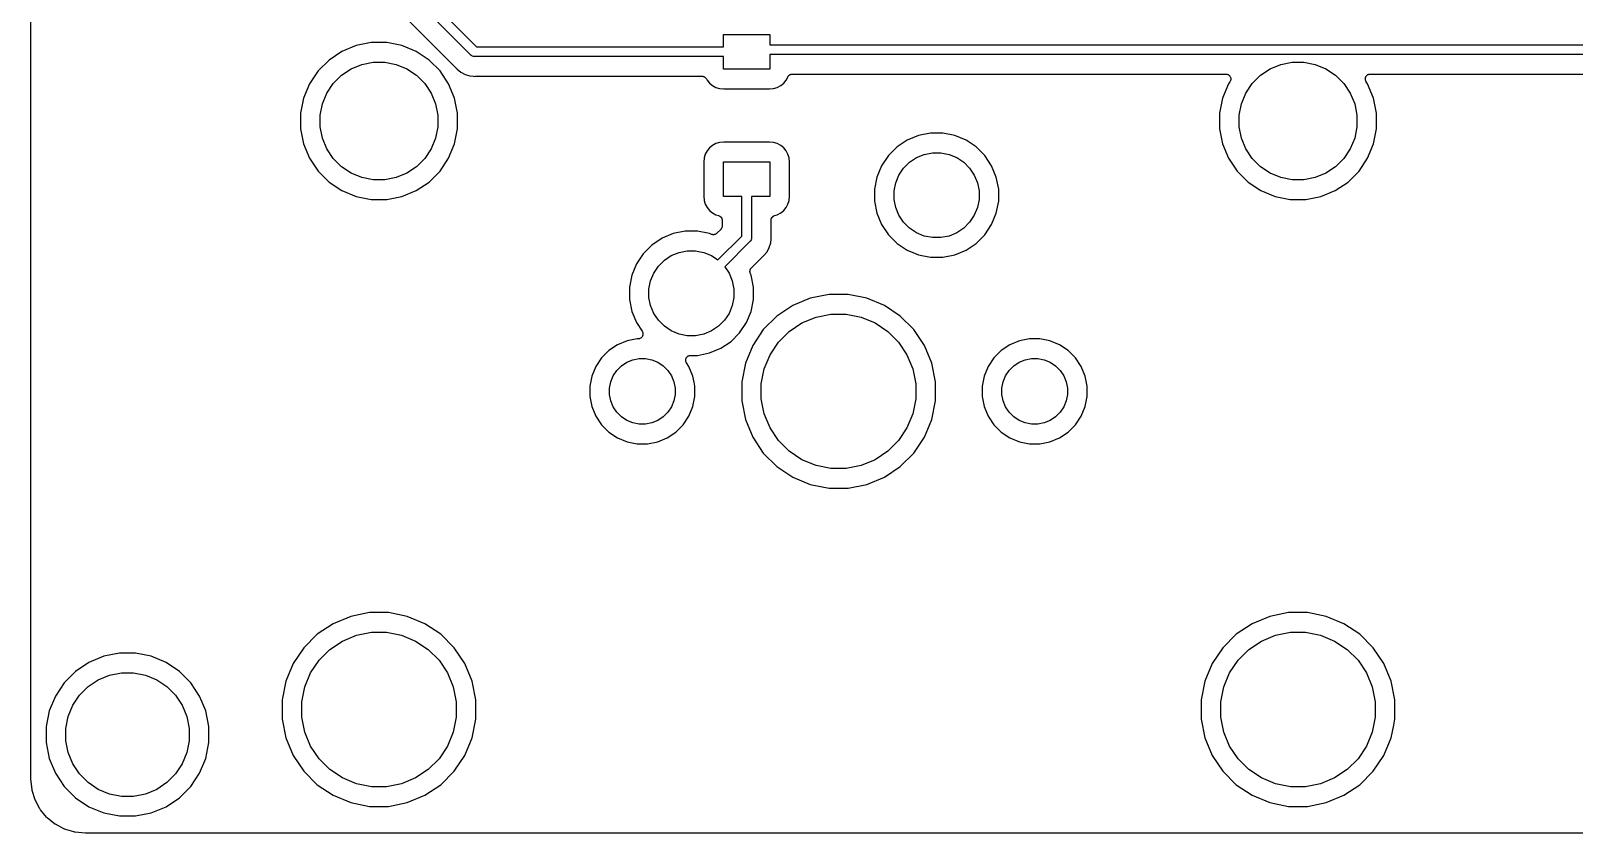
# Model space of a CAD drawing. Extents: x 3.74 to 6.89, y -5.68 to -0.93.
# Drawn here: x 3.744 to 5.318, y -5.685 to -4.867 of the extents above; entities that cross this region are included whole.
import ezdxf

# ---------------------------------------------------------------- set-up
doc = ezdxf.new("R2010")
doc.units = 0
doc.header["$MEASUREMENT"] = 0
doc.layers.add('BLACK', color=7, linetype='CONTINUOUS')

msp = doc.modelspace()

# ---------------------------------------------------------------- linework, layer by layer
at = {"layer": 'BLACK', "linetype": 'CONTINUOUS'}
for p, q in [((4.19305, -4.89135), (3.7696, -4.4679)), ((3.77783, -4.46221), (4.19874, -4.88312)), ((3.74441, -5.62894), (3.74441, -4.48278)), ((3.75633, -4.48291), (4.17804, -4.90462)), ((4.45054, -4.88312), (4.45054, -4.87032)), ((4.45054, -4.87032), (4.49779, -4.87032)), ((4.49779, -4.87032), (4.49779, -4.88091)), ((4.0615, -4.88773), (4.04839, -4.89649)), ((4.07606, -4.8817), (4.0615, -4.88773)), ((4.09153, -4.87862), (4.07606, -4.8817)), ((4.10729, -4.87862), (4.09153, -4.87862)), ((4.12276, -4.8817), (4.10729, -4.87862)), ((4.13732, -4.88773), (4.12276, -4.8817)), ((4.15043, -4.89649), (4.13732, -4.88773)), ((4.19321, -4.89154), (4.19305, -4.89135)), ((4.19339, -4.89169), (4.19321, -4.89154)), ((4.19386, -4.89207), (4.19339, -4.89169)), ((4.19339, -4.89169), (4.19339, -4.89169)), ((4.19396, -4.89215), (4.19386, -4.89207)), ((4.19481, -4.89261), (4.19396, -4.89215)), ((4.19574, -4.89289), (4.19481, -4.89261)), ((4.19646, -4.89296), (4.19574, -4.89289)), ((4.1967, -4.89299), (4.19646, -4.89296)), ((4.19646, -4.89296), (4.19646, -4.89296)), ((4.19694, -4.89296), (4.1967, -4.89299)), ((4.45054, -4.89296), (4.19694, -4.89296)), ((4.19874, -4.88312), (4.45054, -4.88312)), ((4.45054, -4.90576), (4.45054, -4.89296)), ((4.49779, -4.88091), (5.57554, -4.88091)), ((5.57554, -4.89075), (4.49779, -4.89075)), ((4.49779, -4.89075), (4.49779, -4.90576)), ((4.03724, -4.90764), (4.02848, -4.92075)), ((4.04839, -4.89649), (4.03724, -4.90764)), ((4.06114, -4.91203), (4.07097, -4.90546)), ((4.07097, -4.90546), (4.0819, -4.90093)), ((4.0819, -4.90093), (4.0935, -4.89862)), ((4.0935, -4.89862), (4.10532, -4.89862)), ((4.10532, -4.89862), (4.11692, -4.90093)), ((4.11692, -4.90093), (4.12785, -4.90546)), ((4.12785, -4.90546), (4.13768, -4.91203)), ((4.16158, -4.90764), (4.15043, -4.89649)), ((4.17034, -4.92075), (4.16158, -4.90764)), ((4.17804, -4.90462), (4.17809, -4.90467)), ((4.17809, -4.90467), (4.17822, -4.90484)), ((4.17822, -4.90484), (4.17837, -4.90499)), ((4.17837, -4.90499), (4.179, -4.90575)), ((4.179, -4.90575), (4.18279, -4.90886)), ((4.18279, -4.90886), (4.18712, -4.91118)), ((4.49779, -4.90576), (4.45054, -4.90576)), ((4.99814, -4.91203), (5.00798, -4.90546)), ((5.00798, -4.90546), (5.0189, -4.90093)), ((5.0189, -4.90093), (5.0305, -4.89862)), ((5.0305, -4.89862), (5.04233, -4.89862)), ((5.04233, -4.89862), (5.05393, -4.90093)), ((5.05393, -4.90093), (5.06486, -4.90546)), ((5.06486, -4.90546), (5.07469, -4.91203)), ((4.02848, -4.92075), (4.02245, -4.93531)), ((4.0462, -4.93022), (4.05277, -4.92039)), ((4.05277, -4.92039), (4.06114, -4.91203)), ((4.13768, -4.91203), (4.14605, -4.92039)), ((4.14605, -4.92039), (4.15262, -4.93022)), ((4.17637, -4.93531), (4.17034, -4.92075)), ((4.18712, -4.91118), (4.19182, -4.9126)), ((4.19182, -4.9126), (4.19572, -4.91299)), ((4.19572, -4.91299), (4.19572, -4.91299)), ((4.19572, -4.91299), (4.1967, -4.91308)), ((4.1967, -4.91308), (4.19768, -4.91299)), ((4.19768, -4.91299), (4.19775, -4.91298)), ((4.19775, -4.91298), (4.19796, -4.91298)), ((4.19796, -4.91298), (4.19817, -4.91296)), ((4.19817, -4.91296), (4.42872, -4.91296)), ((4.42872, -4.91296), (4.42879, -4.91296)), ((4.42879, -4.91296), (4.42901, -4.91299)), ((4.42901, -4.91299), (4.42923, -4.91299)), ((4.42923, -4.91299), (4.42949, -4.91304)), ((4.42949, -4.91304), (4.42976, -4.91307)), ((4.42976, -4.91307), (4.42997, -4.91314)), ((4.42997, -4.91314), (4.43019, -4.91318)), ((4.43019, -4.91318), (4.43043, -4.91329)), ((4.43043, -4.91329), (4.43069, -4.91337)), ((4.43069, -4.91337), (4.43088, -4.91347)), ((4.43088, -4.91347), (4.43109, -4.91356)), ((4.43109, -4.91356), (4.43131, -4.91371)), ((4.43131, -4.91371), (4.43154, -4.91384)), ((4.43154, -4.91384), (4.43171, -4.91398)), ((4.43171, -4.91398), (4.4319, -4.9141)), ((4.4319, -4.9141), (4.43209, -4.91429)), ((4.43209, -4.91429), (4.43229, -4.91446)), ((4.43229, -4.91446), (4.43243, -4.91464)), ((4.43243, -4.91464), (4.43259, -4.91479)), ((4.43259, -4.91479), (4.43273, -4.91502)), ((4.43273, -4.91502), (4.4329, -4.91522)), ((4.4329, -4.91522), (4.433, -4.91542)), ((4.433, -4.91542), (4.43313, -4.91561)), ((4.43313, -4.91561), (4.43383, -4.91692)), ((4.43383, -4.91692), (4.43633, -4.91997)), ((4.43633, -4.91997), (4.43938, -4.92247)), ((4.43938, -4.92247), (4.44285, -4.92432)), ((4.44285, -4.92432), (4.44662, -4.92547)), ((4.50171, -4.92547), (4.50548, -4.92432)), ((4.50548, -4.92432), (4.50895, -4.92247)), ((4.50895, -4.92247), (4.512, -4.91997)), ((4.512, -4.91997), (4.5145, -4.91692)), ((4.5145, -4.91692), (4.51638, -4.91339)), ((4.51638, -4.91339), (4.51642, -4.91333)), ((4.51642, -4.91333), (4.51654, -4.91315)), ((4.51654, -4.91315), (4.51665, -4.91295)), ((4.51665, -4.91295), (4.51682, -4.91275)), ((4.51682, -4.91275), (4.51697, -4.91253)), ((4.51697, -4.91253), (4.51713, -4.91237)), ((4.51713, -4.91237), (4.51727, -4.9122)), ((4.51727, -4.9122), (4.51748, -4.91203)), ((4.51748, -4.91203), (4.51767, -4.91184)), ((4.51767, -4.91184), (4.51785, -4.91172)), ((4.51785, -4.91172), (4.51803, -4.91158)), ((4.51803, -4.91158), (4.51826, -4.91146)), ((4.51826, -4.91146), (4.51849, -4.91131)), ((4.51849, -4.91131), (4.51869, -4.91123)), ((4.51869, -4.91123), (4.51889, -4.91113)), ((4.51889, -4.91113), (4.51914, -4.91105)), ((4.51914, -4.91105), (4.51939, -4.91095)), ((4.51939, -4.91095), (4.51961, -4.91091)), ((4.51961, -4.91091), (4.51982, -4.91084)), ((4.51982, -4.91084), (4.52009, -4.91082)), ((4.52009, -4.91082), (4.52035, -4.91077)), ((4.52035, -4.91077), (4.52057, -4.91077)), ((4.52057, -4.91077), (4.52079, -4.91075)), ((4.52079, -4.91075), (4.96282, -4.91075)), ((4.96549, -4.92075), (4.95945, -4.93531)), ((4.96282, -4.91075), (4.96286, -4.91075)), ((4.96286, -4.91075), (4.96286, -4.91075)), ((4.96286, -4.91075), (4.96286, -4.91075)), ((4.96286, -4.91075), (4.96288, -4.91075)), ((4.96288, -4.91075), (4.96336, -4.9108)), ((4.96336, -4.9108), (4.96383, -4.91085)), ((4.96383, -4.91085), (4.96384, -4.91086)), ((4.96384, -4.91086), (4.96385, -4.91086)), ((4.96385, -4.91086), (4.96431, -4.911)), ((4.96431, -4.911), (4.96476, -4.91114)), ((4.96476, -4.91114), (4.96477, -4.91115)), ((4.96477, -4.91115), (4.96478, -4.91115)), ((4.96478, -4.91115), (4.9652, -4.91138)), ((4.9652, -4.91138), (4.96562, -4.91161)), ((4.96697, -4.91853), (4.96549, -4.92075)), ((4.96562, -4.91161), (4.96563, -4.91162)), ((4.96563, -4.91162), (4.96564, -4.91162)), ((4.96564, -4.91162), (4.966, -4.91193)), ((4.966, -4.91193), (4.96637, -4.91223)), ((4.96637, -4.91223), (4.96638, -4.91224)), ((4.96638, -4.91224), (4.96639, -4.91225)), ((4.96639, -4.91225), (4.96668, -4.91262)), ((4.96668, -4.91262), (4.96699, -4.91299)), ((4.9672, -4.9181), (4.96697, -4.91853)), ((4.96699, -4.91299), (4.96699, -4.913)), ((4.96699, -4.913), (4.967, -4.91301)), ((4.967, -4.91301), (4.96722, -4.91343)), ((4.96742, -4.91769), (4.9672, -4.9181)), ((4.96722, -4.91343), (4.96744, -4.91385)), ((4.96743, -4.91768), (4.96742, -4.91769)), ((4.96757, -4.91721), (4.96743, -4.91767)), ((4.96743, -4.91767), (4.96743, -4.91768)), ((4.96744, -4.91385), (4.96745, -4.91387)), ((4.96745, -4.91387), (4.96745, -4.91387)), ((4.96745, -4.91387), (4.96758, -4.91432)), ((4.96771, -4.91675), (4.96757, -4.91721)), ((4.96758, -4.91432), (4.96772, -4.91479)), ((4.96772, -4.91673), (4.96771, -4.91674)), ((4.96771, -4.91674), (4.96771, -4.91675)), ((4.96772, -4.91479), (4.96772, -4.9148)), ((4.96772, -4.9148), (4.96773, -4.91481)), ((4.96777, -4.91626), (4.96772, -4.91673)), ((4.96773, -4.91481), (4.96777, -4.91528)), ((4.96777, -4.91528), (4.96782, -4.91576)), ((4.96782, -4.91578), (4.96777, -4.91626)), ((4.96782, -4.91576), (4.96781, -4.91577)), ((4.96781, -4.91577), (4.96782, -4.91578)), ((4.98321, -4.93022), (4.98978, -4.92039)), ((4.98978, -4.92039), (4.99814, -4.91203)), ((5.07469, -4.91203), (5.08305, -4.92039)), ((5.08305, -4.92039), (5.08962, -4.93022)), ((5.10502, -4.91569), (5.10507, -4.91521)), ((5.10502, -4.9157), (5.10502, -4.91569)), ((5.10502, -4.91571), (5.10502, -4.9157)), ((5.10506, -4.91619), (5.10502, -4.91571)), ((5.1051, -4.91666), (5.10506, -4.91619)), ((5.10507, -4.91521), (5.10512, -4.91474)), ((5.10511, -4.91667), (5.1051, -4.91666)), ((5.10511, -4.91668), (5.10511, -4.91667)), ((5.10524, -4.91714), (5.10511, -4.91668)), ((5.10512, -4.91473), (5.10513, -4.91472)), ((5.10512, -4.91474), (5.10512, -4.91473)), ((5.10513, -4.91472), (5.10527, -4.91427)), ((5.10538, -4.9176), (5.10524, -4.91714)), ((5.10527, -4.91427), (5.10541, -4.91381)), ((5.10538, -4.91761), (5.10538, -4.9176)), ((5.10538, -4.91762), (5.10538, -4.91761)), ((5.1056, -4.91804), (5.10538, -4.91762)), ((5.10541, -4.91381), (5.10542, -4.9138)), ((5.10542, -4.91379), (5.10565, -4.91337)), ((5.10542, -4.9138), (5.10542, -4.91379)), ((5.10582, -4.91847), (5.1056, -4.91804)), ((5.10565, -4.91337), (5.10587, -4.91295)), ((5.10584, -4.91848), (5.10582, -4.91847)), ((5.10584, -4.91849), (5.10584, -4.91848)), ((5.10586, -4.91853), (5.10584, -4.91849)), ((5.10584, -4.91849), (5.10584, -4.91849)), ((5.10735, -4.92075), (5.10586, -4.91853)), ((5.10587, -4.91295), (5.10588, -4.91294)), ((5.10588, -4.91294), (5.10589, -4.91293)), ((5.10589, -4.91293), (5.10619, -4.91257)), ((5.10619, -4.91257), (5.1065, -4.9122)), ((5.1065, -4.91219), (5.10651, -4.91218)), ((5.1065, -4.9122), (5.1065, -4.91219)), ((5.10651, -4.91218), (5.10688, -4.91189)), ((5.10688, -4.91189), (5.10725, -4.91158)), ((5.10725, -4.91158), (5.10726, -4.91158)), ((5.10726, -4.91158), (5.10727, -4.91157)), ((5.10727, -4.91157), (5.1077, -4.91135)), ((5.11338, -4.93531), (5.10735, -4.92075)), ((5.1077, -4.91135), (5.10811, -4.91113)), ((5.10811, -4.91113), (5.10812, -4.91112)), ((5.10812, -4.91112), (5.10813, -4.91112)), ((5.10813, -4.91112), (5.1086, -4.91098)), ((5.1086, -4.91098), (5.10905, -4.91084)), ((5.10905, -4.91084), (5.10906, -4.91084)), ((5.10906, -4.91084), (5.10907, -4.91084)), ((5.10907, -4.91084), (5.10955, -4.91079)), ((5.10955, -4.91079), (5.11002, -4.91075)), ((5.11002, -4.91075), (5.55253, -4.91075)), ((4.02245, -4.93531), (4.01937, -4.95078)), ((4.04168, -4.94115), (4.0462, -4.93022)), ((4.15262, -4.93022), (4.15714, -4.94115)), ((4.17945, -4.95078), (4.17637, -4.93531)), ((4.44662, -4.92547), (4.45079, -4.92588)), ((4.45079, -4.92588), (4.49754, -4.92588)), ((4.49754, -4.92588), (4.50171, -4.92547)), ((4.95945, -4.93531), (4.95638, -4.95078)), ((4.97869, -4.94115), (4.98321, -4.93022)), ((5.08962, -4.93022), (5.09415, -4.94115)), ((5.11646, -4.95078), (5.11338, -4.93531)), ((4.01937, -4.95078), (4.01937, -4.96654)), ((4.03937, -4.95275), (4.04168, -4.94115)), ((4.03937, -4.96457), (4.03937, -4.95275)), ((4.15714, -4.94115), (4.15945, -4.95275)), ((4.15945, -4.95275), (4.15945, -4.96457)), ((4.17945, -4.96654), (4.17945, -4.95078)), ((4.95638, -4.95078), (4.95638, -4.96654)), ((4.97638, -4.95275), (4.97869, -4.94115)), ((4.97638, -4.96457), (4.97638, -4.95275)), ((5.09415, -4.94115), (5.09646, -4.95275)), ((5.09646, -4.95275), (5.09646, -4.96457)), ((5.11646, -4.96654), (5.11646, -4.95078)), ((4.01937, -4.96654), (4.02245, -4.98201)), ((4.04168, -4.97617), (4.03937, -4.96457)), ((4.15945, -4.96457), (4.15714, -4.97617)), ((4.17637, -4.98201), (4.17945, -4.96654)), ((4.66168, -4.97094), (4.64945, -4.97338)), ((4.67415, -4.97094), (4.66168, -4.97094)), ((4.68638, -4.97338), (4.67415, -4.97094)), ((4.95638, -4.96654), (4.95945, -4.98201)), ((4.97869, -4.97617), (4.97638, -4.96457)), ((5.09646, -4.96457), (5.09415, -4.97617)), ((5.11338, -4.98201), (5.11646, -4.96654)), ((4.02245, -4.98201), (4.02848, -4.99657)), ((4.0462, -4.9871), (4.04168, -4.97617)), ((4.05277, -4.99693), (4.0462, -4.9871)), ((4.15262, -4.9871), (4.14605, -4.99693)), ((4.15714, -4.97617), (4.15262, -4.9871)), ((4.17034, -4.99657), (4.17637, -4.98201)), ((4.43633, -4.98604), (4.43383, -4.98908)), ((4.43938, -4.98354), (4.43633, -4.98604)), ((4.44285, -4.98168), (4.43938, -4.98354)), ((4.44662, -4.98054), (4.44285, -4.98168)), ((4.45079, -4.98013), (4.44662, -4.98054)), ((4.49754, -4.98013), (4.45079, -4.98013)), ((4.50171, -4.98054), (4.49754, -4.98013)), ((4.50548, -4.98168), (4.50171, -4.98054)), ((4.50895, -4.98354), (4.50548, -4.98168)), ((4.512, -4.98604), (4.50895, -4.98354)), ((4.5145, -4.98908), (4.512, -4.98604)), ((4.62756, -4.98508), (4.61874, -4.9939)), ((4.63793, -4.97815), (4.62756, -4.98508)), ((4.64945, -4.97338), (4.63793, -4.97815)), ((4.6979, -4.97815), (4.68638, -4.97338)), ((4.70827, -4.98508), (4.6979, -4.97815)), ((4.71709, -4.9939), (4.70827, -4.98508)), ((4.95945, -4.98201), (4.96549, -4.99657)), ((4.98321, -4.9871), (4.97869, -4.97617)), ((4.98978, -4.99693), (4.98321, -4.9871)), ((5.08962, -4.9871), (5.08305, -4.99693)), ((5.09415, -4.97617), (5.08962, -4.9871)), ((5.10735, -4.99657), (5.11338, -4.98201)), ((4.02848, -4.99657), (4.03724, -5.00968)), ((4.06114, -5.0053), (4.05277, -4.99693)), ((4.14605, -4.99693), (4.13768, -5.0053)), ((4.16158, -5.00968), (4.17034, -4.99657)), ((4.43083, -4.99633), (4.43042, -5.00049)), ((4.43042, -5.00049), (4.43042, -5.03543)), ((4.43197, -4.99256), (4.43083, -4.99633)), ((4.43383, -4.98908), (4.43197, -4.99256)), ((4.45054, -5.03568), (4.45054, -5.00025)), ((4.45054, -5.00025), (4.49779, -5.00025)), ((4.49779, -5.00025), (4.49779, -5.03568)), ((4.51635, -4.99256), (4.5145, -4.98908)), ((4.5175, -4.99633), (4.51635, -4.99256)), ((4.51791, -5.00049), (4.5175, -4.99633)), ((4.51791, -5.03543), (4.51791, -5.00049)), ((4.61874, -4.9939), (4.61181, -5.00426)), ((4.63427, -5.00665), (4.64031, -5.00061)), ((4.64031, -5.00061), (4.6474, -4.99587)), ((4.6474, -4.99587), (4.65528, -4.99261)), ((4.65528, -4.99261), (4.66365, -4.99094)), ((4.66365, -4.99094), (4.67218, -4.99094)), ((4.67218, -4.99094), (4.68055, -4.99261)), ((4.68055, -4.99261), (4.68843, -4.99587)), ((4.68843, -4.99587), (4.69552, -5.00061)), ((4.69552, -5.00061), (4.70155, -5.00665)), ((4.72402, -5.00426), (4.71709, -4.9939)), ((4.96549, -4.99657), (4.97425, -5.00968)), ((4.99814, -5.0053), (4.98978, -4.99693)), ((5.08305, -4.99693), (5.07469, -5.0053)), ((5.09859, -5.00968), (5.10735, -4.99657)), ((4.03724, -5.00968), (4.04839, -5.02083)), ((4.07097, -5.01187), (4.06114, -5.0053)), ((4.0819, -5.01639), (4.07097, -5.01187)), ((4.0935, -5.0187), (4.0819, -5.01639)), ((4.10532, -5.0187), (4.0935, -5.0187)), ((4.11692, -5.01639), (4.10532, -5.0187)), ((4.12785, -5.01187), (4.11692, -5.01639)), ((4.13768, -5.0053), (4.12785, -5.01187)), ((4.15043, -5.02083), (4.16158, -5.00968)), ((4.60704, -5.01579), (4.60461, -5.02802)), ((4.61181, -5.00426), (4.60704, -5.01579)), ((4.62627, -5.02162), (4.62954, -5.01374)), ((4.62954, -5.01374), (4.63427, -5.00665)), ((4.70155, -5.00665), (4.70629, -5.01374)), ((4.70629, -5.01374), (4.70956, -5.02162)), ((4.72879, -5.01579), (4.72402, -5.00426)), ((4.73122, -5.02802), (4.72879, -5.01579)), ((4.97425, -5.00968), (4.9854, -5.02083)), ((5.00798, -5.01187), (4.99814, -5.0053)), ((5.0189, -5.01639), (5.00798, -5.01187)), ((5.0305, -5.0187), (5.0189, -5.01639)), ((5.04233, -5.0187), (5.0305, -5.0187)), ((5.05393, -5.01639), (5.04233, -5.0187)), ((5.06486, -5.01187), (5.05393, -5.01639)), ((5.07469, -5.0053), (5.06486, -5.01187)), ((5.08744, -5.02083), (5.09859, -5.00968)), ((4.04839, -5.02083), (4.0615, -5.02959)), ((4.0615, -5.02959), (4.07606, -5.03562)), ((4.12276, -5.03562), (4.13732, -5.02959)), ((4.13732, -5.02959), (4.15043, -5.02083)), ((4.60461, -5.02802), (4.60461, -5.04049)), ((4.62461, -5.02999), (4.62627, -5.02162)), ((4.62461, -5.03852), (4.62461, -5.02999)), ((4.70956, -5.02162), (4.71122, -5.02999)), ((4.71122, -5.02999), (4.71122, -5.03852)), ((4.73122, -5.04049), (4.73122, -5.02802)), ((4.9854, -5.02083), (4.9985, -5.02959)), ((4.9985, -5.02959), (5.01307, -5.03562)), ((5.05976, -5.03562), (5.07433, -5.02959)), ((5.07433, -5.02959), (5.08744, -5.02083)), ((4.07606, -5.03562), (4.09153, -5.0387)), ((4.09153, -5.0387), (4.10729, -5.0387)), ((4.10729, -5.0387), (4.12276, -5.03562)), ((4.43042, -5.03543), (4.43083, -5.0396)), ((4.43083, -5.0396), (4.43197, -5.04337)), ((4.43197, -5.04337), (4.43383, -5.04684)), ((4.43383, -5.04684), (4.43633, -5.04989)), ((4.43633, -5.04989), (4.43938, -5.05239)), ((4.46924, -5.03568), (4.45054, -5.03568)), ((4.46924, -5.07596), (4.46924, -5.03568)), ((4.49779, -5.03568), (4.47908, -5.03568)), ((4.47908, -5.03568), (4.47908, -5.07776)), ((4.50895, -5.05239), (4.512, -5.04989)), ((4.512, -5.04989), (4.5145, -5.04684)), ((4.5145, -5.04684), (4.51635, -5.04337)), ((4.51635, -5.04337), (4.5175, -5.0396)), ((4.5175, -5.0396), (4.51791, -5.03543)), ((4.60461, -5.04049), (4.60704, -5.05272)), ((4.62627, -5.04688), (4.62461, -5.03852)), ((4.62954, -5.05477), (4.62627, -5.04688)), ((4.70956, -5.04688), (4.70629, -5.05477)), ((4.71122, -5.03852), (4.70956, -5.04688)), ((4.72879, -5.05272), (4.73122, -5.04049)), ((5.01307, -5.03562), (5.02853, -5.0387)), ((5.02853, -5.0387), (5.0443, -5.0387)), ((5.0443, -5.0387), (5.05976, -5.03562)), ((4.43938, -5.05239), (4.44285, -5.05425)), ((4.44285, -5.05425), (4.44569, -5.05511)), ((4.44569, -5.05511), (4.44576, -5.05513)), ((4.44576, -5.05513), (4.44597, -5.05522)), ((4.44597, -5.05522), (4.44618, -5.05528)), ((4.44618, -5.05528), (4.44641, -5.05541)), ((4.44641, -5.05541), (4.44666, -5.05551)), ((4.44666, -5.05551), (4.44684, -5.05564)), ((4.44684, -5.05564), (4.44704, -5.05575)), ((4.44704, -5.05575), (4.44724, -5.05592)), ((4.44724, -5.05592), (4.44746, -5.05607)), ((4.44746, -5.05607), (4.44762, -5.05623)), ((4.44762, -5.05623), (4.44779, -5.05637)), ((4.44779, -5.05637), (4.44796, -5.05658)), ((4.44796, -5.05658), (4.44814, -5.05677)), ((4.44814, -5.05677), (4.44827, -5.05695)), ((4.44827, -5.05695), (4.44841, -5.05713)), ((4.44841, -5.05713), (4.44853, -5.05736)), ((4.44853, -5.05736), (4.44868, -5.05758)), ((4.44868, -5.05758), (4.44876, -5.05779)), ((4.44876, -5.05779), (4.44886, -5.05799)), ((4.44886, -5.05799), (4.44894, -5.05824)), ((4.44894, -5.05824), (4.44904, -5.05849)), ((4.44913, -5.06665), (4.44899, -5.06709)), ((4.44904, -5.05849), (4.44908, -5.05871)), ((4.44908, -5.05871), (4.44915, -5.05892)), ((4.44914, -5.06662), (4.44913, -5.06665)), ((4.44919, -5.06614), (4.44914, -5.0666)), ((4.44914, -5.0666), (4.44914, -5.06662)), ((4.44915, -5.05892), (4.44917, -5.05919)), ((4.44917, -5.05919), (4.44922, -5.05945)), ((4.44924, -5.06568), (4.44919, -5.06614)), ((4.44922, -5.05945), (4.44922, -5.05967)), ((4.44922, -5.05967), (4.44924, -5.05989)), ((4.44924, -5.05989), (4.44924, -5.06561)), ((4.44924, -5.06561), (4.44924, -5.06562)), ((4.44924, -5.06562), (4.44924, -5.06563)), ((4.44924, -5.06563), (4.44924, -5.06563)), ((4.44924, -5.06563), (4.44924, -5.06568)), ((4.49908, -5.05989), (4.49909, -5.05982)), ((4.49908, -5.07653), (4.49908, -5.05989)), ((4.49909, -5.05982), (4.49911, -5.0596)), ((4.49911, -5.05938), (4.49916, -5.05912)), ((4.49911, -5.0596), (4.49911, -5.05938)), ((4.49916, -5.05912), (4.49919, -5.05885)), ((4.49919, -5.05885), (4.49926, -5.05864)), ((4.49926, -5.05864), (4.49931, -5.05842)), ((4.49931, -5.05842), (4.49941, -5.05818)), ((4.49941, -5.05818), (4.49949, -5.05792)), ((4.49949, -5.05792), (4.4996, -5.05773)), ((4.4996, -5.05773), (4.49968, -5.05752)), ((4.49968, -5.05752), (4.49983, -5.0573)), ((4.49983, -5.0573), (4.49996, -5.05707)), ((4.49996, -5.05707), (4.5001, -5.0569)), ((4.5001, -5.0569), (4.50023, -5.05671)), ((4.50023, -5.05671), (4.50042, -5.05652)), ((4.50042, -5.05652), (4.50059, -5.05632)), ((4.50059, -5.05632), (4.50076, -5.05618)), ((4.50076, -5.05618), (4.50092, -5.05602)), ((4.50092, -5.05602), (4.50114, -5.05588)), ((4.50114, -5.05588), (4.50135, -5.05571)), ((4.50135, -5.05571), (4.50155, -5.05561)), ((4.50155, -5.05561), (4.50173, -5.05548)), ((4.50173, -5.05548), (4.50198, -5.05538)), ((4.50198, -5.05538), (4.50221, -5.05526)), ((4.50221, -5.05526), (4.50243, -5.05519)), ((4.50243, -5.05519), (4.50263, -5.05511)), ((4.50263, -5.05511), (4.50548, -5.05425)), ((4.50548, -5.05425), (4.50895, -5.05239)), ((4.60704, -5.05272), (4.61181, -5.06424)), ((4.61181, -5.06424), (4.61874, -5.07461)), ((4.63427, -5.06186), (4.62954, -5.05477)), ((4.64031, -5.06789), (4.63427, -5.06186)), ((4.70155, -5.06186), (4.69552, -5.06789)), ((4.70629, -5.05477), (4.70155, -5.06186)), ((4.71709, -5.07461), (4.72402, -5.06424)), ((4.72402, -5.06424), (4.72879, -5.05272)), ((4.38793, -5.07815), (4.37756, -5.08508)), ((4.39945, -5.07338), (4.38793, -5.07815)), ((4.41168, -5.07094), (4.39945, -5.07338)), ((4.42415, -5.07094), (4.41168, -5.07094)), ((4.43638, -5.07338), (4.42415, -5.07094)), ((4.43836, -5.0742), (4.43638, -5.07338)), ((4.43881, -5.07433), (4.43836, -5.0742)), ((4.43925, -5.07447), (4.43881, -5.07433)), ((4.43927, -5.07447), (4.43925, -5.07447)), ((4.43929, -5.07448), (4.43927, -5.07447)), ((4.43975, -5.07453), (4.43929, -5.07448)), ((4.44022, -5.07458), (4.43975, -5.07453)), ((4.44024, -5.07458), (4.44022, -5.07458)), ((4.44026, -5.07458), (4.44024, -5.07458)), ((4.44073, -5.07453), (4.44026, -5.07458)), ((4.44119, -5.07449), (4.44073, -5.07453)), ((4.44121, -5.07449), (4.44119, -5.07449)), ((4.44123, -5.07448), (4.44121, -5.07449)), ((4.44168, -5.07435), (4.44123, -5.07448)), ((4.44213, -5.07422), (4.44168, -5.07435)), ((4.44215, -5.07421), (4.44213, -5.07422)), ((4.44217, -5.0742), (4.44215, -5.07421)), ((4.44258, -5.07399), (4.44217, -5.0742)), ((4.443, -5.07377), (4.44258, -5.07399)), ((4.44301, -5.07376), (4.443, -5.07377)), ((4.44303, -5.07375), (4.44301, -5.07376)), ((4.44339, -5.07345), (4.44303, -5.07375)), ((4.44376, -5.07316), (4.44339, -5.07345)), ((4.44379, -5.07313), (4.44376, -5.07316)), ((4.44381, -5.07311), (4.44379, -5.07313)), ((4.44379, -5.07313), (4.44379, -5.07313)), ((4.44379, -5.07313), (4.44379, -5.07313)), ((4.44778, -5.06914), (4.44381, -5.07311)), ((4.44496, -5.10024), (4.46924, -5.07596)), ((4.44807, -5.06879), (4.44778, -5.06914)), ((4.44837, -5.06843), (4.44807, -5.06879)), ((4.44838, -5.06841), (4.44837, -5.06843)), ((4.4484, -5.06839), (4.44838, -5.06841)), ((4.44861, -5.06798), (4.4484, -5.06839)), ((4.44884, -5.06758), (4.44861, -5.06798)), ((4.44885, -5.06755), (4.44884, -5.06758)), ((4.44886, -5.06753), (4.44885, -5.06755)), ((4.44899, -5.06709), (4.44886, -5.06753)), ((4.47747, -5.08165), (4.45192, -5.1072)), ((4.47766, -5.0815), (4.47747, -5.08165)), ((4.47781, -5.08131), (4.47766, -5.0815)), ((4.47828, -5.08075), (4.47781, -5.08131)), ((4.47781, -5.08131), (4.47781, -5.08131)), ((4.47873, -5.07989), (4.47828, -5.08075)), ((4.47879, -5.07972), (4.47873, -5.07989)), ((4.47901, -5.07897), (4.47879, -5.07972)), ((4.47908, -5.07824), (4.47901, -5.07897)), ((4.47908, -5.07776), (4.47911, -5.078)), ((4.47911, -5.078), (4.47908, -5.07824)), ((4.47908, -5.07824), (4.47908, -5.07824)), ((4.49872, -5.08289), (4.49911, -5.07898)), ((4.49911, -5.07674), (4.49908, -5.07653)), ((4.4991, -5.07695), (4.49911, -5.07674)), ((4.49911, -5.07702), (4.4991, -5.07695)), ((4.49921, -5.078), (4.49911, -5.07702)), ((4.49911, -5.07898), (4.49921, -5.078)), ((4.49911, -5.07898), (4.49911, -5.07898)), ((4.61874, -5.07461), (4.62756, -5.08343)), ((4.6474, -5.07263), (4.64031, -5.06789)), ((4.65528, -5.07589), (4.6474, -5.07263)), ((4.66365, -5.07756), (4.65528, -5.07589)), ((4.67218, -5.07756), (4.66365, -5.07756)), ((4.68055, -5.07589), (4.67218, -5.07756)), ((4.68843, -5.07263), (4.68055, -5.07589)), ((4.69552, -5.06789), (4.68843, -5.07263)), ((4.70827, -5.08343), (4.71709, -5.07461)), ((4.36874, -5.0939), (4.36181, -5.10426)), ((4.37756, -5.08508), (4.36874, -5.0939)), ((4.39031, -5.10061), (4.3974, -5.09587)), ((4.3974, -5.09587), (4.40528, -5.09261)), ((4.40528, -5.09261), (4.41365, -5.09094)), ((4.41365, -5.09094), (4.42218, -5.09094)), ((4.42218, -5.09094), (4.43055, -5.09261)), ((4.43055, -5.09261), (4.43843, -5.09587)), ((4.43843, -5.09587), (4.44496, -5.10024)), ((4.47905, -5.10836), (4.49075, -5.09666)), ((4.49075, -5.09666), (4.4908, -5.09661)), ((4.4908, -5.09661), (4.49096, -5.09648)), ((4.49096, -5.09648), (4.49111, -5.09633)), ((4.49111, -5.09633), (4.49187, -5.09571)), ((4.49187, -5.09571), (4.49498, -5.09191)), ((4.49498, -5.09191), (4.4973, -5.08759)), ((4.4973, -5.08759), (4.49872, -5.08289)), ((4.62756, -5.08343), (4.63793, -5.09035)), ((4.63793, -5.09035), (4.64945, -5.09513)), ((4.64945, -5.09513), (4.66168, -5.09756)), ((4.66168, -5.09756), (4.67415, -5.09756)), ((4.67415, -5.09756), (4.68638, -5.09513)), ((4.68638, -5.09513), (4.6979, -5.09035)), ((4.6979, -5.09035), (4.70827, -5.08343)), ((4.36181, -5.10426), (4.35704, -5.11579)), ((4.37627, -5.12162), (4.37954, -5.11374)), ((4.37954, -5.11374), (4.38427, -5.10665)), ((4.38427, -5.10665), (4.39031, -5.10061)), ((4.45192, -5.1072), (4.45629, -5.11374)), ((4.45629, -5.11374), (4.45956, -5.12162)), ((4.47759, -5.11183), (4.47764, -5.11137)), ((4.47759, -5.11185), (4.47759, -5.11183)), ((4.47759, -5.11188), (4.47759, -5.11185)), ((4.47763, -5.11234), (4.47759, -5.11188)), ((4.47767, -5.1128), (4.47763, -5.11234)), ((4.47764, -5.11137), (4.47769, -5.1109)), ((4.47768, -5.11283), (4.47767, -5.1128)), ((4.47768, -5.11285), (4.47768, -5.11283)), ((4.47781, -5.11329), (4.47768, -5.11285)), ((4.47769, -5.11086), (4.47783, -5.11042)), ((4.47769, -5.11088), (4.47769, -5.11086)), ((4.47769, -5.1109), (4.47769, -5.11088)), ((4.47794, -5.11374), (4.47781, -5.11329)), ((4.47783, -5.11042), (4.47797, -5.10997)), ((4.47796, -5.11378), (4.47794, -5.11374)), ((4.47797, -5.11381), (4.47796, -5.11378)), ((4.47796, -5.11378), (4.47796, -5.11378)), ((4.47796, -5.11378), (4.47796, -5.11378)), ((4.47797, -5.10997), (4.47798, -5.10995)), ((4.47879, -5.11579), (4.47797, -5.11381)), ((4.47798, -5.10995), (4.47799, -5.10993)), ((4.47799, -5.10993), (4.47821, -5.10952)), ((4.47821, -5.10952), (4.47843, -5.10911)), ((4.47843, -5.10911), (4.47845, -5.10909)), ((4.47845, -5.10909), (4.47846, -5.10908)), ((4.47846, -5.10908), (4.47876, -5.10872)), ((4.47876, -5.10872), (4.47905, -5.10836)), ((4.35704, -5.11579), (4.35461, -5.12802)), ((4.35461, -5.12802), (4.35461, -5.14049)), ((4.37461, -5.12999), (4.37627, -5.12162)), ((4.45956, -5.12162), (4.46122, -5.12999)), ((4.48122, -5.12802), (4.47879, -5.11579)), ((4.48122, -5.14049), (4.48122, -5.12802)), ((4.35461, -5.14049), (4.35704, -5.15272)), ((4.37461, -5.13852), (4.37461, -5.12999)), ((4.37627, -5.14688), (4.37461, -5.13852)), ((4.46122, -5.13852), (4.45956, -5.14688)), ((4.46122, -5.12999), (4.46122, -5.13852)), ((4.47879, -5.15272), (4.48122, -5.14049)), ((4.53911, -5.13931), (4.52114, -5.14675)), ((4.55819, -5.13551), (4.53911, -5.13931)), ((4.57764, -5.13551), (4.55819, -5.13551)), ((4.59671, -5.13931), (4.57764, -5.13551)), ((4.61468, -5.14675), (4.59671, -5.13931)), ((4.35704, -5.15272), (4.36181, -5.16424)), ((4.37954, -5.15477), (4.37627, -5.14688)), ((4.38427, -5.16186), (4.37954, -5.15477)), ((4.45629, -5.15477), (4.45155, -5.16186)), ((4.45956, -5.14688), (4.45629, -5.15477)), ((4.47402, -5.16424), (4.47879, -5.15272)), ((4.50497, -5.15756), (4.49122, -5.17131)), ((4.52114, -5.14675), (4.50497, -5.15756)), ((4.53062, -5.16447), (4.54495, -5.15854)), ((4.54495, -5.15854), (4.56016, -5.15551)), ((4.56016, -5.15551), (4.57567, -5.15551)), ((4.57567, -5.15551), (4.59088, -5.15854)), ((4.59088, -5.15854), (4.60521, -5.16447)), ((4.63086, -5.15756), (4.61468, -5.14675)), ((4.64461, -5.17131), (4.63086, -5.15756)), ((4.36181, -5.16424), (4.36767, -5.17301)), ((4.36767, -5.17301), (4.3677, -5.17305)), ((4.3677, -5.17305), (4.3677, -5.17305)), ((4.3677, -5.17305), (4.3677, -5.17305)), ((4.3677, -5.17305), (4.36771, -5.17307)), ((4.36771, -5.17307), (4.36793, -5.17349)), ((4.36793, -5.17349), (4.36815, -5.17391)), ((4.36815, -5.17391), (4.36815, -5.17392)), ((4.36815, -5.17392), (4.36816, -5.17393)), ((4.36816, -5.17393), (4.36829, -5.1744)), ((4.36841, -5.17681), (4.36826, -5.17727)), ((4.36829, -5.1744), (4.36843, -5.17485)), ((4.36846, -5.17632), (4.36841, -5.17679)), ((4.36841, -5.17679), (4.36841, -5.1768)), ((4.36841, -5.1768), (4.36841, -5.17681)), ((4.36843, -5.17485), (4.36843, -5.17486)), ((4.36843, -5.17486), (4.36843, -5.17487)), ((4.36843, -5.17487), (4.36847, -5.17535)), ((4.36851, -5.17584), (4.36846, -5.17632)), ((4.36847, -5.17535), (4.36851, -5.17582)), ((4.36851, -5.17582), (4.36851, -5.17583)), ((4.36851, -5.17583), (4.36851, -5.17584)), ((4.39031, -5.16789), (4.38427, -5.16186)), ((4.3974, -5.17263), (4.39031, -5.16789)), ((4.40528, -5.17589), (4.3974, -5.17263)), ((4.41365, -5.17756), (4.40528, -5.17589)), ((4.43055, -5.17589), (4.42218, -5.17756)), ((4.43843, -5.17263), (4.43055, -5.17589)), ((4.44552, -5.16789), (4.43843, -5.17263)), ((4.45155, -5.16186), (4.44552, -5.16789)), ((4.45827, -5.18343), (4.46709, -5.17461)), ((4.46709, -5.17461), (4.47402, -5.16424)), ((4.49122, -5.17131), (4.48041, -5.18748)), ((4.50675, -5.18406), (4.51772, -5.17309)), ((4.51772, -5.17309), (4.53062, -5.16447)), ((4.60521, -5.16447), (4.61811, -5.17309)), ((4.61811, -5.17309), (4.62907, -5.18406)), ((4.65542, -5.18748), (4.64461, -5.17131)), ((4.34259, -5.18687), (4.33383, -5.19272)), ((4.35232, -5.18284), (4.34259, -5.18687)), ((4.36265, -5.18079), (4.35232, -5.18284)), ((4.36351, -5.18079), (4.36265, -5.18079)), ((4.36399, -5.18074), (4.36351, -5.18079)), ((4.36446, -5.1807), (4.36399, -5.18074)), ((4.36447, -5.18069), (4.36446, -5.1807)), ((4.36449, -5.18069), (4.36447, -5.18069)), ((4.36494, -5.18056), (4.36449, -5.18069)), ((4.3654, -5.18042), (4.36494, -5.18056)), ((4.36541, -5.18041), (4.3654, -5.18042)), ((4.36542, -5.18041), (4.36541, -5.18041)), ((4.36584, -5.18019), (4.36542, -5.18041)), ((4.36626, -5.17996), (4.36584, -5.18019)), ((4.36627, -5.17996), (4.36626, -5.17996)), ((4.36628, -5.17995), (4.36627, -5.17996)), ((4.36665, -5.17965), (4.36628, -5.17995)), ((4.36702, -5.17935), (4.36665, -5.17965)), ((4.36703, -5.17934), (4.36702, -5.17935)), ((4.36704, -5.17934), (4.36703, -5.17934)), ((4.36735, -5.17896), (4.36704, -5.17934)), ((4.36765, -5.1786), (4.36735, -5.17896)), ((4.36766, -5.17858), (4.36765, -5.17859)), ((4.36765, -5.17859), (4.36765, -5.1786)), ((4.36789, -5.17816), (4.36766, -5.17858)), ((4.36812, -5.17775), (4.36789, -5.17816)), ((4.36826, -5.17727), (4.36812, -5.17772)), ((4.36812, -5.17772), (4.36812, -5.17773)), ((4.36812, -5.17773), (4.36812, -5.17775)), ((4.42218, -5.17756), (4.41365, -5.17756)), ((4.43638, -5.19513), (4.4479, -5.19035)), ((4.4479, -5.19035), (4.45827, -5.18343)), ((4.48041, -5.18748), (4.47297, -5.20545)), ((4.49813, -5.19695), (4.50675, -5.18406)), ((4.62907, -5.18406), (4.63769, -5.19695)), ((4.66286, -5.20545), (4.65542, -5.18748)), ((4.74259, -5.18687), (4.73383, -5.19272)), ((4.75232, -5.18284), (4.74259, -5.18687)), ((4.76265, -5.18079), (4.75232, -5.18284)), ((4.77318, -5.18079), (4.76265, -5.18079)), ((4.78351, -5.18284), (4.77318, -5.18079)), ((4.79324, -5.18687), (4.78351, -5.18284)), ((4.80199, -5.19272), (4.79324, -5.18687)), ((4.32638, -5.20017), (4.32053, -5.20893)), ((4.33383, -5.19272), (4.32638, -5.20017)), ((4.34192, -5.21292), (4.34658, -5.20826)), ((4.34658, -5.20826), (4.35206, -5.2046)), ((4.35206, -5.2046), (4.35815, -5.20207)), ((4.35815, -5.20207), (4.36462, -5.20079)), ((4.36462, -5.20079), (4.37121, -5.20079)), ((4.37121, -5.20079), (4.37767, -5.20207)), ((4.37767, -5.20207), (4.38376, -5.2046)), ((4.38376, -5.2046), (4.38925, -5.20826)), ((4.38925, -5.20826), (4.39391, -5.21292)), ((4.41205, -5.2025), (4.4121, -5.20203)), ((4.41205, -5.20251), (4.41205, -5.2025)), ((4.41205, -5.20252), (4.41205, -5.20251)), ((4.41209, -5.20299), (4.41205, -5.20252)), ((4.41214, -5.20347), (4.41209, -5.20299)), ((4.4121, -5.20203), (4.41215, -5.20155)), ((4.41214, -5.20349), (4.41214, -5.20347)), ((4.41214, -5.2035), (4.41214, -5.20349)), ((4.41227, -5.20395), (4.41214, -5.2035)), ((4.41215, -5.20155), (4.41216, -5.20154)), ((4.41216, -5.20153), (4.4123, -5.20108)), ((4.41216, -5.20154), (4.41216, -5.20153)), ((4.41241, -5.20441), (4.41227, -5.20395)), ((4.4123, -5.20108), (4.41244, -5.20062)), ((4.41241, -5.20442), (4.41241, -5.20441)), ((4.41242, -5.20443), (4.41241, -5.20442)), ((4.41263, -5.20485), (4.41242, -5.20443)), ((4.41244, -5.20062), (4.41245, -5.20061)), ((4.41245, -5.2006), (4.41268, -5.20018)), ((4.41245, -5.20061), (4.41245, -5.2006)), ((4.41286, -5.20528), (4.41263, -5.20485)), ((4.41268, -5.20018), (4.41291, -5.19976)), ((4.41287, -5.2053), (4.41286, -5.20528)), ((4.41289, -5.20534), (4.41287, -5.2053)), ((4.41287, -5.2053), (4.41287, -5.2053)), ((4.41287, -5.2053), (4.41287, -5.2053)), ((4.41529, -5.20893), (4.41289, -5.20534)), ((4.41291, -5.19976), (4.41291, -5.19975)), ((4.41291, -5.19975), (4.41292, -5.19975)), ((4.41292, -5.19975), (4.41322, -5.19938)), ((4.41322, -5.19938), (4.41353, -5.19901)), ((4.41353, -5.19901), (4.41354, -5.199)), ((4.41354, -5.199), (4.41392, -5.1987)), ((4.41354, -5.199), (4.41354, -5.199)), ((4.41392, -5.1987), (4.41428, -5.19839)), ((4.41428, -5.19839), (4.41429, -5.19839)), ((4.41429, -5.19839), (4.4143, -5.19838)), ((4.4143, -5.19838), (4.41473, -5.19816)), ((4.41473, -5.19816), (4.41515, -5.19794)), ((4.41515, -5.19794), (4.41516, -5.19793)), ((4.41516, -5.19793), (4.41517, -5.19793)), ((4.41517, -5.19793), (4.41563, -5.19779)), ((4.41563, -5.19779), (4.41608, -5.19765)), ((4.41608, -5.19765), (4.41609, -5.19765)), ((4.41609, -5.19765), (4.4161, -5.19765)), ((4.4161, -5.19765), (4.41658, -5.19761)), ((4.41658, -5.19761), (4.41705, -5.19756)), ((4.41705, -5.19756), (4.42415, -5.19756)), ((4.42415, -5.19756), (4.43638, -5.19513)), ((4.47297, -5.20545), (4.46917, -5.22453)), ((4.4922, -5.21128), (4.49813, -5.19695)), ((4.63769, -5.19695), (4.64363, -5.21128)), ((4.66665, -5.22453), (4.66286, -5.20545)), ((4.72638, -5.20017), (4.72053, -5.20893)), ((4.73383, -5.19272), (4.72638, -5.20017)), ((4.74192, -5.21292), (4.74658, -5.20826)), ((4.74658, -5.20826), (4.75206, -5.2046)), ((4.75206, -5.2046), (4.75815, -5.20207)), ((4.75815, -5.20207), (4.76462, -5.20079)), ((4.76462, -5.20079), (4.77121, -5.20079)), ((4.77121, -5.20079), (4.77767, -5.20207)), ((4.77767, -5.20207), (4.78376, -5.2046)), ((4.78376, -5.2046), (4.78925, -5.20826)), ((4.78925, -5.20826), (4.79391, -5.21292)), ((4.80944, -5.20017), (4.80199, -5.19272)), ((4.81529, -5.20893), (4.80944, -5.20017)), ((4.3165, -5.21866), (4.31445, -5.22899)), ((4.32053, -5.20893), (4.3165, -5.21866)), ((4.33573, -5.22449), (4.33826, -5.2184)), ((4.33826, -5.2184), (4.34192, -5.21292)), ((4.39391, -5.21292), (4.39757, -5.2184)), ((4.39757, -5.2184), (4.40009, -5.22449)), ((4.41932, -5.21866), (4.41529, -5.20893)), ((4.42059, -5.22501), (4.41932, -5.21866)), ((4.48917, -5.2265), (4.4922, -5.21128)), ((4.64363, -5.21128), (4.64665, -5.2265)), ((4.7165, -5.21866), (4.71445, -5.22899)), ((4.72053, -5.20893), (4.7165, -5.21866)), ((4.73573, -5.22449), (4.73826, -5.2184)), ((4.73826, -5.2184), (4.74192, -5.21292)), ((4.79391, -5.21292), (4.79757, -5.2184)), ((4.79757, -5.2184), (4.80009, -5.22449)), ((4.81932, -5.21866), (4.81529, -5.20893)), ((4.82138, -5.22899), (4.81932, -5.21866)), ((4.31445, -5.22899), (4.31445, -5.23952)), ((4.31445, -5.23952), (4.3165, -5.24985)), ((4.33445, -5.23096), (4.33573, -5.22449)), ((4.33445, -5.23755), (4.33445, -5.23096)), ((4.33573, -5.24401), (4.33445, -5.23755)), ((4.40009, -5.22449), (4.40138, -5.23096)), ((4.40138, -5.23755), (4.40009, -5.24401)), ((4.40138, -5.23096), (4.40138, -5.23755)), ((4.41932, -5.24985), (4.42138, -5.23952)), ((4.42138, -5.22899), (4.42059, -5.22501)), ((4.42138, -5.23952), (4.42138, -5.22899)), ((4.46917, -5.22453), (4.46917, -5.24398)), ((4.48917, -5.24201), (4.48917, -5.2265)), ((4.64665, -5.2265), (4.64665, -5.24201)), ((4.66665, -5.24398), (4.66665, -5.22453)), ((4.71445, -5.22899), (4.71445, -5.23952)), ((4.71445, -5.23952), (4.7165, -5.24985)), ((4.73445, -5.23096), (4.73573, -5.22449)), ((4.73445, -5.23755), (4.73445, -5.23096)), ((4.73573, -5.24401), (4.73445, -5.23755)), ((4.80009, -5.22449), (4.80138, -5.23096)), ((4.80138, -5.23755), (4.80009, -5.24401)), ((4.80138, -5.23096), (4.80138, -5.23755)), ((4.81932, -5.24985), (4.82138, -5.23952)), ((4.82138, -5.23952), (4.82138, -5.22899)), ((4.3165, -5.24985), (4.32053, -5.25958)), ((4.33826, -5.2501), (4.33573, -5.24401)), ((4.34192, -5.25558), (4.33826, -5.2501)), ((4.39757, -5.2501), (4.39391, -5.25558)), ((4.40009, -5.24401), (4.39757, -5.2501)), ((4.41529, -5.25958), (4.41932, -5.24985)), ((4.46917, -5.24398), (4.47297, -5.26305)), ((4.4922, -5.25722), (4.48917, -5.24201)), ((4.64665, -5.24201), (4.64363, -5.25722)), ((4.66286, -5.26305), (4.66665, -5.24398)), ((4.7165, -5.24985), (4.72053, -5.25958)), ((4.73826, -5.2501), (4.73573, -5.24401)), ((4.74192, -5.25558), (4.73826, -5.2501)), ((4.79757, -5.2501), (4.79391, -5.25558)), ((4.80009, -5.24401), (4.79757, -5.2501)), ((4.81529, -5.25958), (4.81932, -5.24985)), ((4.32053, -5.25958), (4.32638, -5.26833)), ((4.32638, -5.26833), (4.33383, -5.27578)), ((4.34658, -5.26025), (4.34192, -5.25558)), ((4.35206, -5.26391), (4.34658, -5.26025)), ((4.35815, -5.26643), (4.35206, -5.26391)), ((4.36462, -5.26772), (4.35815, -5.26643)), ((4.37121, -5.26772), (4.36462, -5.26772)), ((4.37767, -5.26643), (4.37121, -5.26772)), ((4.38376, -5.26391), (4.37767, -5.26643)), ((4.38925, -5.26025), (4.38376, -5.26391)), ((4.39391, -5.25558), (4.38925, -5.26025)), ((4.40199, -5.27578), (4.40944, -5.26833)), ((4.40944, -5.26833), (4.41529, -5.25958)), ((4.47297, -5.26305), (4.48041, -5.28102)), ((4.49813, -5.27155), (4.4922, -5.25722)), ((4.64363, -5.25722), (4.63769, -5.27155)), ((4.65542, -5.28102), (4.66286, -5.26305)), ((4.72053, -5.25958), (4.72638, -5.26833)), ((4.72638, -5.26833), (4.73383, -5.27578)), ((4.74658, -5.26025), (4.74192, -5.25558)), ((4.75206, -5.26391), (4.74658, -5.26025)), ((4.75815, -5.26643), (4.75206, -5.26391)), ((4.76462, -5.26772), (4.75815, -5.26643)), ((4.77121, -5.26772), (4.76462, -5.26772)), ((4.77767, -5.26643), (4.77121, -5.26772)), ((4.78376, -5.26391), (4.77767, -5.26643)), ((4.78925, -5.26025), (4.78376, -5.26391)), ((4.79391, -5.25558), (4.78925, -5.26025)), ((4.80199, -5.27578), (4.80944, -5.26833)), ((4.80944, -5.26833), (4.81529, -5.25958)), ((4.33383, -5.27578), (4.34259, -5.28163)), ((4.34259, -5.28163), (4.35232, -5.28566)), ((4.35232, -5.28566), (4.36265, -5.28772)), ((4.37318, -5.28772), (4.38351, -5.28566)), ((4.38351, -5.28566), (4.39324, -5.28163)), ((4.39324, -5.28163), (4.40199, -5.27578)), ((4.48041, -5.28102), (4.49122, -5.2972)), ((4.50675, -5.28445), (4.49813, -5.27155)), ((4.51772, -5.29541), (4.50675, -5.28445)), ((4.62907, -5.28445), (4.61811, -5.29541)), ((4.63769, -5.27155), (4.62907, -5.28445)), ((4.64461, -5.2972), (4.65542, -5.28102)), ((4.73383, -5.27578), (4.74259, -5.28163)), ((4.74259, -5.28163), (4.75232, -5.28566)), ((4.75232, -5.28566), (4.76265, -5.28772)), ((4.77318, -5.28772), (4.78351, -5.28566)), ((4.78351, -5.28566), (4.79324, -5.28163)), ((4.79324, -5.28163), (4.80199, -5.27578)), ((4.36265, -5.28772), (4.37318, -5.28772)), ((4.49122, -5.2972), (4.50497, -5.31095)), ((4.53062, -5.30403), (4.51772, -5.29541)), ((4.61811, -5.29541), (4.60521, -5.30403)), ((4.63086, -5.31095), (4.64461, -5.2972)), ((4.76265, -5.28772), (4.77318, -5.28772)), ((4.50497, -5.31095), (4.52114, -5.32175)), ((4.54495, -5.30997), (4.53062, -5.30403)), ((4.56016, -5.31299), (4.54495, -5.30997)), ((4.57567, -5.31299), (4.56016, -5.31299)), ((4.59088, -5.30997), (4.57567, -5.31299)), ((4.60521, -5.30403), (4.59088, -5.30997)), ((4.61468, -5.32175), (4.63086, -5.31095)), ((4.52114, -5.32175), (4.53911, -5.3292)), ((4.53911, -5.3292), (4.55819, -5.33299)), ((4.55819, -5.33299), (4.57764, -5.33299)), ((4.57764, -5.33299), (4.59671, -5.3292)), ((4.59671, -5.3292), (4.61468, -5.32175)), ((4.08968, -5.45992), (4.07061, -5.46372)), ((4.10913, -5.45992), (4.08968, -5.45992)), ((4.12821, -5.46372), (4.10913, -5.45992)), ((5.02669, -5.45992), (5.00762, -5.46372)), ((5.04614, -5.45992), (5.02669, -5.45992)), ((5.06522, -5.46372), (5.04614, -5.45992)), ((4.05264, -5.47116), (4.03647, -5.48196)), ((4.07061, -5.46372), (4.05264, -5.47116)), ((4.14618, -5.47116), (4.12821, -5.46372)), ((4.16235, -5.48196), (4.14618, -5.47116)), ((4.98965, -5.47116), (4.97347, -5.48196)), ((5.00762, -5.46372), (4.98965, -5.47116)), ((5.08319, -5.47116), (5.06522, -5.46372)), ((5.09936, -5.48196), (5.08319, -5.47116)), ((4.03647, -5.48196), (4.02271, -5.49572)), ((4.04922, -5.4975), (4.06211, -5.48888)), ((4.06211, -5.48888), (4.07644, -5.48295)), ((4.07644, -5.48295), (4.09165, -5.47992)), ((4.09165, -5.47992), (4.10716, -5.47992)), ((4.10716, -5.47992), (4.12238, -5.48295)), ((4.12238, -5.48295), (4.13671, -5.48888)), ((4.13671, -5.48888), (4.1496, -5.4975)), ((4.17611, -5.49572), (4.16235, -5.48196)), ((4.97347, -5.48196), (4.95972, -5.49572)), ((4.98622, -5.4975), (4.99912, -5.48888)), ((4.99912, -5.48888), (5.01345, -5.48295)), ((5.01345, -5.48295), (5.02866, -5.47992)), ((5.02866, -5.47992), (5.04417, -5.47992)), ((5.04417, -5.47992), (5.05938, -5.48295)), ((5.05938, -5.48295), (5.07371, -5.48888)), ((5.07371, -5.48888), (5.08661, -5.4975)), ((5.11311, -5.49572), (5.09936, -5.48196)), ((3.81871, -5.50445), (3.8036, -5.51071)), ((3.83474, -5.50126), (3.81871, -5.50445)), ((3.85109, -5.50126), (3.83474, -5.50126)), ((3.86712, -5.50445), (3.85109, -5.50126)), ((3.88222, -5.51071), (3.86712, -5.50445)), ((4.02271, -5.49572), (4.01191, -5.51189)), ((4.03825, -5.50847), (4.04922, -5.4975)), ((4.1496, -5.4975), (4.16057, -5.50847)), ((4.18691, -5.51189), (4.17611, -5.49572)), ((4.95972, -5.49572), (4.94891, -5.51189)), ((4.97526, -5.50847), (4.98622, -5.4975)), ((5.08661, -5.4975), (5.09758, -5.50847)), ((5.12392, -5.51189), (5.11311, -5.49572)), ((3.79001, -5.51979), (3.77845, -5.53135)), ((3.8036, -5.51071), (3.79001, -5.51979)), ((3.82454, -5.52368), (3.83671, -5.52126)), ((3.83671, -5.52126), (3.84912, -5.52126)), ((3.84912, -5.52126), (3.86129, -5.52368)), ((3.89582, -5.51979), (3.88222, -5.51071)), ((3.90738, -5.53135), (3.89582, -5.51979)), ((4.01191, -5.51189), (4.00446, -5.52986)), ((4.0237, -5.53569), (4.02963, -5.52136)), ((4.02963, -5.52136), (4.03825, -5.50847)), ((4.16057, -5.50847), (4.16919, -5.52136)), ((4.16919, -5.52136), (4.17512, -5.53569)), ((4.19436, -5.52986), (4.18691, -5.51189)), ((4.94891, -5.51189), (4.94147, -5.52986)), ((4.9607, -5.53569), (4.96664, -5.52136)), ((4.96664, -5.52136), (4.97526, -5.50847)), ((5.09758, -5.50847), (5.1062, -5.52136)), ((5.1062, -5.52136), (5.11213, -5.53569)), ((5.13136, -5.52986), (5.12392, -5.51189)), ((3.77845, -5.53135), (3.76937, -5.54494)), ((3.79398, -5.5441), (3.80276, -5.53532)), ((3.80276, -5.53532), (3.81308, -5.52843)), ((3.81308, -5.52843), (3.82454, -5.52368)), ((3.86129, -5.52368), (3.87275, -5.52843)), ((3.87275, -5.52843), (3.88307, -5.53532)), ((3.88307, -5.53532), (3.89184, -5.5441)), ((3.91646, -5.54494), (3.90738, -5.53135)), ((4.00446, -5.52986), (4.00067, -5.54894)), ((4.02067, -5.55091), (4.0237, -5.53569)), ((4.17512, -5.53569), (4.17815, -5.55091)), ((4.19815, -5.54894), (4.19436, -5.52986)), ((4.94147, -5.52986), (4.93768, -5.54894)), ((4.95768, -5.55091), (4.9607, -5.53569)), ((5.11213, -5.53569), (5.11516, -5.55091)), ((5.13516, -5.54894), (5.13136, -5.52986)), ((3.76937, -5.54494), (3.76311, -5.56004)), ((3.78234, -5.56588), (3.78709, -5.55441)), ((3.78709, -5.55441), (3.79398, -5.5441)), ((3.89184, -5.5441), (3.89874, -5.55441)), ((3.89874, -5.55441), (3.90348, -5.56588)), ((3.9187, -5.55035), (3.91646, -5.54494)), ((3.9187, -5.55036), (3.9187, -5.55035)), ((3.92272, -5.56004), (3.9187, -5.55036)), ((4.00067, -5.54894), (4.00067, -5.56839)), ((4.02067, -5.56642), (4.02067, -5.55091)), ((4.17815, -5.55091), (4.17815, -5.56642)), ((4.19815, -5.56839), (4.19815, -5.54894)), ((4.93768, -5.54894), (4.93768, -5.56839)), ((4.95768, -5.56642), (4.95768, -5.55091)), ((5.11516, -5.55091), (5.11516, -5.56642)), ((5.13516, -5.56839), (5.13516, -5.54894)), ((3.76311, -5.56004), (3.75992, -5.57608)), ((3.77992, -5.57805), (3.78234, -5.56588)), ((3.90348, -5.56588), (3.90591, -5.57805)), ((3.92591, -5.57608), (3.92272, -5.56004)), ((4.00067, -5.56839), (4.00446, -5.58746)), ((4.0237, -5.58163), (4.02067, -5.56642)), ((4.17815, -5.56642), (4.17512, -5.58163)), ((4.19436, -5.58746), (4.19815, -5.56839)), ((4.93768, -5.56839), (4.94147, -5.58746)), ((4.9607, -5.58163), (4.95768, -5.56642)), ((5.11516, -5.56642), (5.11213, -5.58163)), ((5.13392, -5.57461), (5.13516, -5.56839)), ((3.75992, -5.57608), (3.75992, -5.59243)), ((3.77992, -5.59046), (3.77992, -5.57805)), ((3.90591, -5.57805), (3.90591, -5.59046)), ((3.92591, -5.59243), (3.92591, -5.57608)), ((4.02963, -5.59596), (4.0237, -5.58163)), ((4.17512, -5.58163), (4.16919, -5.59596)), ((4.96664, -5.59596), (4.9607, -5.58163)), ((5.11213, -5.58163), (5.1062, -5.59596)), ((5.13136, -5.58746), (5.13392, -5.57461)), ((5.13392, -5.57461), (5.13392, -5.57461)), ((3.75992, -5.59243), (3.76311, -5.60846)), ((3.78234, -5.60263), (3.77992, -5.59046)), ((3.90591, -5.59046), (3.90348, -5.60263)), ((3.92272, -5.60846), (3.92591, -5.59243)), ((4.00446, -5.58746), (4.01191, -5.60543)), ((4.03825, -5.60886), (4.02963, -5.59596)), ((4.16919, -5.59596), (4.16057, -5.60886)), ((4.18691, -5.60543), (4.19436, -5.58746)), ((4.94147, -5.58746), (4.94891, -5.60543)), ((4.97526, -5.60886), (4.96664, -5.59596)), ((5.1062, -5.59596), (5.09758, -5.60886)), ((5.12392, -5.60543), (5.13136, -5.58746)), ((3.76311, -5.60846), (3.76937, -5.62356)), ((3.78709, -5.61409), (3.78234, -5.60263)), ((3.79398, -5.62441), (3.78709, -5.61409)), ((3.89874, -5.61409), (3.89184, -5.62441)), ((3.90348, -5.60263), (3.89874, -5.61409)), ((3.91646, -5.62356), (3.92272, -5.60846)), ((4.01191, -5.60543), (4.02271, -5.6216)), ((4.04922, -5.61982), (4.03825, -5.60886)), ((4.16057, -5.60886), (4.1496, -5.61982)), ((4.17611, -5.6216), (4.18691, -5.60543)), ((4.94891, -5.60543), (4.95972, -5.6216)), ((4.98622, -5.61982), (4.97526, -5.60886)), ((5.09758, -5.60886), (5.08661, -5.61982)), ((5.11311, -5.6216), (5.12392, -5.60543)), ((3.74443, -5.62916), (3.74441, -5.62894)), ((3.74443, -5.62939), (3.74443, -5.62916)), ((3.74444, -5.62946), (3.74443, -5.62939)), ((3.74559, -5.64043), (3.74444, -5.62946)), ((3.76937, -5.62356), (3.77845, -5.63716)), ((3.80276, -5.63318), (3.79398, -5.62441)), ((3.89184, -5.62441), (3.88307, -5.63318)), ((3.90738, -5.63716), (3.91646, -5.62356)), ((4.02271, -5.6216), (4.03647, -5.63536)), ((4.06211, -5.62844), (4.04922, -5.61982)), ((4.07644, -5.63438), (4.06211, -5.62844)), ((4.13671, -5.62844), (4.12238, -5.63438)), ((4.1496, -5.61982), (4.13671, -5.62844)), ((4.16235, -5.63536), (4.17611, -5.6216)), ((4.95972, -5.6216), (4.97347, -5.63536)), ((4.99912, -5.62844), (4.98622, -5.61982)), ((5.01345, -5.63438), (4.99912, -5.62844)), ((5.07371, -5.62844), (5.05938, -5.63438)), ((5.08661, -5.61982), (5.07371, -5.62844)), ((5.09936, -5.63536), (5.11311, -5.6216)), ((3.74568, -5.64087), (3.74559, -5.64043)), ((3.74577, -5.64132), (3.74568, -5.64087)), ((3.74579, -5.64139), (3.74577, -5.64132)), ((3.74865, -5.65065), (3.74579, -5.64139)), ((3.77845, -5.63716), (3.79001, -5.64872)), ((3.79001, -5.64872), (3.8036, -5.6578)), ((3.81308, -5.64007), (3.80276, -5.63318)), ((3.82454, -5.64482), (3.81308, -5.64007)), ((3.83671, -5.64724), (3.82454, -5.64482)), ((3.84912, -5.64724), (3.83671, -5.64724)), ((3.86129, -5.64482), (3.84912, -5.64724)), ((3.87275, -5.64007), (3.86129, -5.64482)), ((3.88307, -5.63318), (3.87275, -5.64007)), ((3.88222, -5.6578), (3.89582, -5.64872)), ((3.89582, -5.64872), (3.90738, -5.63716)), ((4.03647, -5.63536), (4.05264, -5.64616)), ((4.05264, -5.64616), (4.07061, -5.65361)), ((4.09165, -5.6374), (4.07644, -5.63438)), ((4.10716, -5.6374), (4.09165, -5.6374)), ((4.12238, -5.63438), (4.10716, -5.6374)), ((4.12821, -5.65361), (4.14618, -5.64616)), ((4.14618, -5.64616), (4.16235, -5.63536)), ((4.97347, -5.63536), (4.98965, -5.64616)), ((4.98965, -5.64616), (5.00762, -5.65361)), ((5.02866, -5.6374), (5.01345, -5.63438)), ((5.04417, -5.6374), (5.02866, -5.6374)), ((5.05938, -5.63438), (5.04417, -5.6374)), ((5.06522, -5.65361), (5.08319, -5.64616)), ((5.08319, -5.64616), (5.09936, -5.63536)), ((3.74883, -5.65106), (3.74865, -5.65065)), ((3.749, -5.65148), (3.74883, -5.65106)), ((3.74903, -5.65155), (3.749, -5.65148)), ((3.75364, -5.66007), (3.74903, -5.65155)), ((3.75389, -5.66044), (3.75364, -5.66007)), ((3.75414, -5.66083), (3.75389, -5.66044)), ((3.75419, -5.66088), (3.75414, -5.66083)), ((3.76036, -5.66835), (3.75419, -5.66088)), ((3.8036, -5.6578), (3.81871, -5.66405)), ((3.81871, -5.66405), (3.83474, -5.66724)), ((3.85109, -5.66724), (3.86712, -5.66405)), ((3.86712, -5.66405), (3.88222, -5.6578)), ((4.07061, -5.65361), (4.08968, -5.6574)), ((4.08968, -5.6574), (4.10913, -5.6574)), ((4.10913, -5.6574), (4.12821, -5.65361)), ((5.00762, -5.65361), (5.02669, -5.6574)), ((5.02669, -5.6574), (5.04614, -5.6574)), ((5.04614, -5.6574), (5.06522, -5.65361)), ((3.76068, -5.66867), (3.76036, -5.66835)), ((3.761, -5.66899), (3.76068, -5.66867)), ((3.76106, -5.66904), (3.761, -5.66899)), ((3.76857, -5.67516), (3.76106, -5.66904)), ((3.76895, -5.67541), (3.76857, -5.67516)), ((3.76932, -5.67567), (3.76895, -5.67541)), ((3.76938, -5.6757), (3.76932, -5.67567)), ((3.77794, -5.68025), (3.76938, -5.6757)), ((3.77836, -5.68042), (3.77794, -5.68025)), ((3.83474, -5.66724), (3.85109, -5.66724)), ((3.77878, -5.6806), (3.77836, -5.68042)), ((3.77884, -5.68062), (3.77878, -5.6806)), ((3.78812, -5.68343), (3.77884, -5.68062)), ((3.78856, -5.68351), (3.78812, -5.68343)), ((3.78901, -5.68361), (3.78856, -5.68351)), ((3.78908, -5.68362), (3.78901, -5.68361)), ((3.80014, -5.6847), (3.78908, -5.68362)), ((3.80035, -5.6847), (3.80014, -5.6847)), ((3.80056, -5.68472), (3.80035, -5.6847)), ((3.80063, -5.68472), (3.80056, -5.68472)), ((6.83563, -5.68472), (3.80063, -5.68472))]:
    msp.add_line(p, q, dxfattribs=at)

doc.saveas('drawing.dxf')
